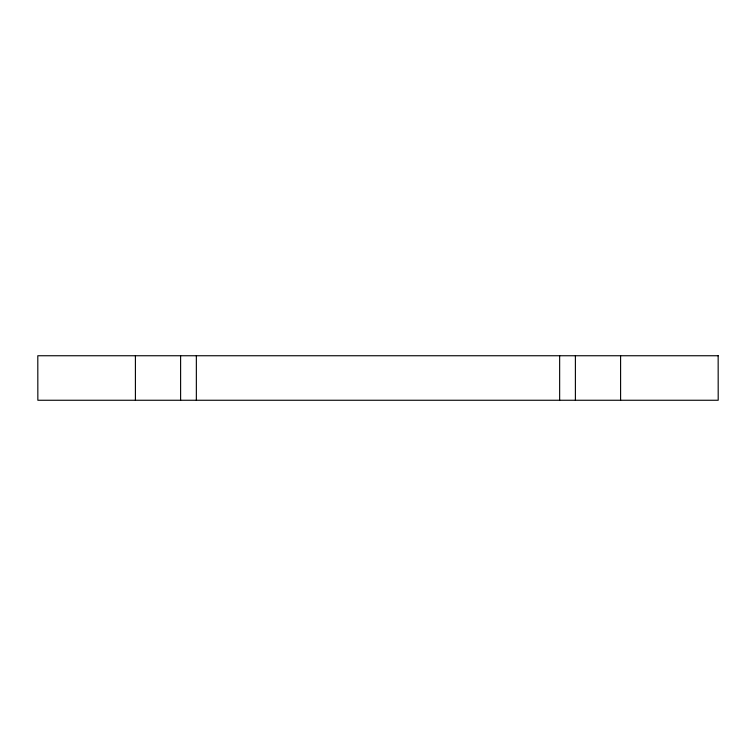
<?xml version="1.0" encoding="UTF-8"?>
<svg xmlns="http://www.w3.org/2000/svg" width="756" height="756" viewBox="0 0 756 756"><rect width="100%" height="100%" fill="white"/><g stroke="black" fill="none" stroke-linecap="round" stroke-linejoin="round"><path stroke-width="1.13" d="M620.591 355.745L620.591 400.255M575.392 355.745L575.392 400.255M559.648 355.745L559.648 400.255M196.352 355.745L196.352 400.255M180.608 355.745L180.608 400.255M135.409 355.745L135.409 400.255M718.2 355.745L37.8 355.745L37.847 400.255L718.2 400.255L718.153 355.745"/></g></svg>
